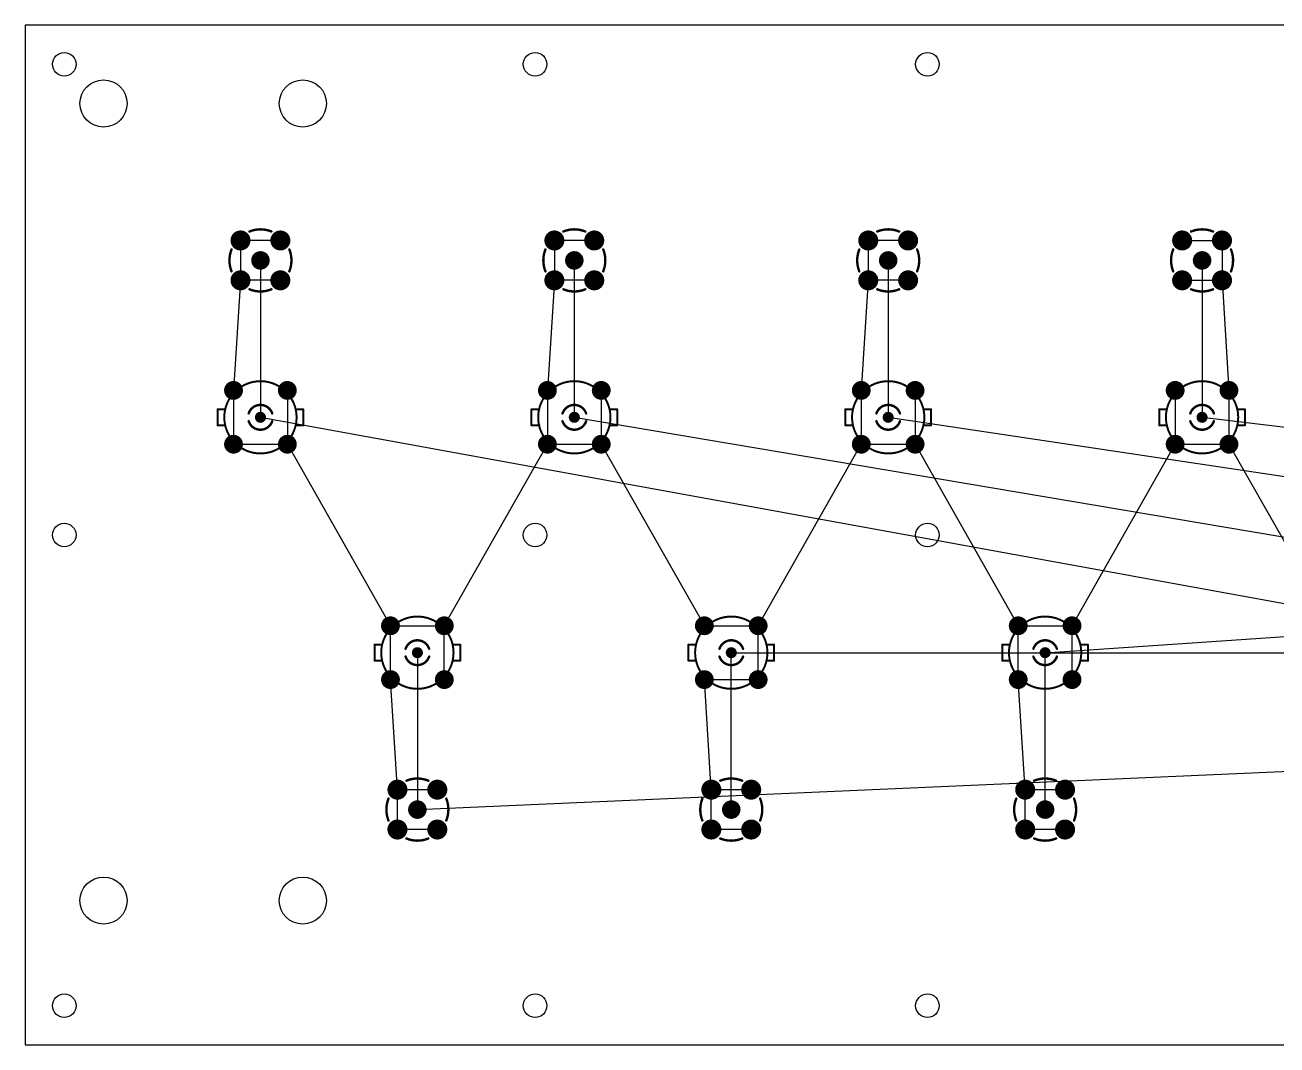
# Model space of a CAD drawing. Extents: x -180 to 275, y -75 to 92.
# Drawn here: x -180 to -20.5, y -60 to 70 of the extents above; entities that cross this region are included whole.
import ezdxf

# ---------------------------------------------------------------- set-up
doc = ezdxf.new("R2010")
doc.units = 0
for name, color, linetype in [('17', 110, 'CONTINUOUS'), ('19', 53, 'CONTINUOUS'), ('20', 31, 'CONTINUOUS'), ('21', 253, 'CONTINUOUS'), ('23', 53, 'CONTINUOUS'), ('51', 253, 'CONTINUOUS')]:
    doc.layers.add(name, color=color, linetype=linetype)

# ---------------------------------------------------------------- blocks, each defined once
blk = doc.blocks.new('ROUNDP')
at = {"const_width": 0.5}
blk.add_lwpolyline([(0, -0.25, 1), (0, 0.25, 1), (0, -0.25)], format="xyb", dxfattribs=at)

msp = doc.modelspace()

# ---------------------------------------------------------------- linework, layer by layer
at = {"layer": '19'}
for p, q in [((-152.54, 42.54), (-152.54, 37.46)), ((-147.46, 42.54), (-152.54, 42.54)), ((-112.54, 42.54), (-112.54, 37.46)), ((-107.46, 42.54), (-112.54, 42.54)), ((-72.54, 42.54), (-72.54, 37.46)), ((-67.46, 42.54), (-72.54, 42.54)), ((-32.54, 42.54), (-27.46, 42.54)), ((-27.46, 42.54), (-27.46, 37.46)), ((-150, 40), (-150, 20)), ((-110, 40), (-110, 20)), ((-70, 40), (-70, 20)), ((-30, 40), (-30, 20)), ((-152.54, 37.46), (-153.43, 23.43)), ((-147.46, 37.46), (-152.54, 37.46)), ((-112.54, 37.46), (-113.43, 23.43)), ((-107.46, 37.46), (-112.54, 37.46)), ((-72.54, 37.46), (-73.43, 23.43)), ((-67.46, 37.46), (-72.54, 37.46)), ((-32.54, 37.46), (-27.46, 37.46)), ((-27.46, 37.46), (-26.57, 23.43)), ((-153.43, 23.43), (-153.43, 16.57)), ((-146.57, 23.43), (-146.57, 16.57)), ((-113.43, 23.43), (-113.43, 16.57)), ((-106.57, 23.43), (-106.57, 16.57)), ((-73.43, 23.43), (-73.43, 16.57)), ((-66.57, 23.43), (-66.57, 16.57)), ((-33.43, 23.43), (-33.43, 16.57)), ((-26.57, 23.43), (-26.57, 16.57)), ((-150, 20), (97.5701, -25)), ((-110, 20), (97.5701, -15)), ((-70, 20), (97.5701, -5)), ((-30, 20), (97.5701, 5)), ((-153.43, 16.57), (-146.57, 16.57)), ((-146.57, 16.57), (-133.43, -6.57)), ((-126.57, -6.57), (-113.43, 16.57)), ((-113.43, 16.57), (-106.57, 16.57)), ((-106.57, 16.57), (-93.43, -6.57)), ((-86.57, -6.57), (-73.43, 16.57)), ((-73.43, 16.57), (-66.57, 16.57)), ((-66.57, 16.57), (-53.43, -6.57)), ((-46.57, -6.57), (-33.43, 16.57)), ((-33.43, 16.57), (-26.57, 16.57)), ((-26.57, 16.57), (-13.43, -6.57)), ((-50, -10), (97.5701, 0)), ((-133.43, -6.57), (-126.57, -6.57)), ((-133.43, -13.43), (-133.43, -6.57)), ((-126.57, -13.43), (-126.57, -6.57)), ((-93.43, -6.57), (-86.57, -6.57)), ((-86.57, -13.43), (-86.57, -6.57)), ((-53.43, -6.57), (-46.57, -6.57)), ((-53.43, -13.43), (-53.43, -6.57)), ((-46.57, -13.43), (-46.57, -6.57)), ((-130, -10), (-130, -30)), ((-90, -10), (97.5701, -10)), ((-90, -30), (-90, -10)), ((-50, -30), (-50, -10)), ((-132.54, -27.46), (-133.43, -13.43)), ((-93.43, -13.43), (-86.57, -13.43)), ((-92.54, -27.46), (-93.43, -13.43)), ((-52.54, -27.46), (-53.43, -13.43)), ((-130, -30), (97.5701, -20)), ((-132.54, -32.54), (-132.54, -27.46)), ((-127.46, -27.46), (-132.54, -27.46)), ((-92.54, -32.54), (-92.54, -27.46)), ((-87.46, -27.46), (-92.54, -27.46)), ((-52.54, -32.54), (-52.54, -27.46)), ((-47.46, -27.46), (-52.54, -27.46)), ((-127.46, -32.54), (-132.54, -32.54)), ((-87.46, -32.54), (-92.54, -32.54)), ((-47.46, -32.54), (-52.54, -32.54))]:
    msp.add_line(p, q, dxfattribs=at)
at = {"layer": '20'}
for p, q in [((275, 70), (-180, 70)), ((-180, 70), (-180, -60)), ((-180, -60), (275, -60))]:
    msp.add_line(p, q, dxfattribs=at)
for centre, radius in [((-175, 65), 1.5), ((-115, 65), 1.5), ((-65, 65), 1.5), ((-170, 60), 3), ((-144.6, 60), 3), ((-175, 5), 1.5), ((-115, 5), 1.5), ((-65, 5), 1.5), ((-170, -41.6), 3), ((-144.6, -41.6), 3), ((-175, -55), 1.5), ((-115, -55), 1.5), ((-65, -55), 1.5)]:
    msp.add_circle(centre, radius, dxfattribs=at)
at = {"layer": '21'}
for points, const_width in [([(-148.603, 43.683, 0.1987), (-151.397, 43.683)], 0.3048), ([(-151.4261, 43.7534, 1), (-151.3679, 43.6126)], 0.1524), ([(-148.6321, 43.6126, 1), (-148.5739, 43.7534)], 0.1524), ([(-108.603, 43.683, 0.1987), (-111.397, 43.683)], 0.3048), ([(-111.4261, 43.7534, 1), (-111.3679, 43.6126)], 0.1524), ([(-108.6321, 43.6126, 1), (-108.5739, 43.7534)], 0.1524), ([(-68.603, 43.683, 0.1987), (-71.397, 43.683)], 0.3048), ([(-71.4261, 43.7534, 1), (-71.3679, 43.6126)], 0.1524), ([(-68.6321, 43.6126, 1), (-68.5739, 43.7534)], 0.1524), ([(-28.603, 43.683, 0.1987), (-31.397, 43.683)], 0.3048), ([(-31.4261, 43.7534, 1), (-31.3679, 43.6126)], 0.1524), ([(-28.6321, 43.6126, 1), (-28.5739, 43.7534)], 0.1524), ([(-153.683, 41.397, 0.191), (-153.683, 38.603)], 0.3048), ([(-153.6122, 41.3689, 1), (-153.7538, 41.4251)], 0.1524), ([(-146.317, 38.603, 0.191), (-146.317, 41.397)], 0.3048), ([(-146.2462, 41.4251, 1), (-146.3878, 41.3689)], 0.1524), ([(-113.683, 41.397, 0.191), (-113.683, 38.603)], 0.3048), ([(-113.6122, 41.3689, 1), (-113.7538, 41.4251)], 0.1524), ([(-106.317, 38.603, 0.191), (-106.317, 41.397)], 0.3048), ([(-106.2462, 41.4251, 1), (-106.3878, 41.3689)], 0.1524), ([(-73.683, 41.397, 0.191), (-73.683, 38.603)], 0.3048), ([(-73.6122, 41.3689, 1), (-73.7538, 41.4251)], 0.1524), ([(-66.317, 38.603, 0.191), (-66.317, 41.397)], 0.3048), ([(-66.2462, 41.4251, 1), (-66.3878, 41.3689)], 0.1524), ([(-33.683, 41.397, 0.191), (-33.683, 38.603)], 0.3048), ([(-33.6122, 41.3689, 1), (-33.7538, 41.4251)], 0.1524), ([(-26.317, 38.603, 0.191), (-26.317, 41.397)], 0.3048), ([(-26.2462, 41.4251, 1), (-26.3878, 41.3689)], 0.1524), ([(-153.7538, 38.5749, 1), (-153.6122, 38.6311)], 0.1524), ([(-146.3878, 38.6311, 1), (-146.2462, 38.5749)], 0.1524), ([(-113.7538, 38.5749, 1), (-113.6122, 38.6311)], 0.1524), ([(-106.3878, 38.6311, 1), (-106.2462, 38.5749)], 0.1524), ([(-73.7538, 38.5749, 1), (-73.6122, 38.6311)], 0.1524), ([(-66.3878, 38.6311, 1), (-66.2462, 38.5749)], 0.1524), ([(-33.7538, 38.5749, 1), (-33.6122, 38.6311)], 0.1524), ([(-26.3878, 38.6311, 1), (-26.2462, 38.5749)], 0.1524), ([(-151.397, 36.317, 0.1987), (-148.603, 36.317)], 0.3048), ([(-151.3679, 36.3874, 1), (-151.4261, 36.2466)], 0.1524), ([(-148.5739, 36.2466, 1), (-148.6321, 36.3874)], 0.1524), ([(-111.397, 36.317, 0.1987), (-108.603, 36.317)], 0.3048), ([(-111.3679, 36.3874, 1), (-111.4261, 36.2466)], 0.1524), ([(-108.5739, 36.2466, 1), (-108.6321, 36.3874)], 0.1524), ([(-71.397, 36.317, 0.1987), (-68.603, 36.317)], 0.3048), ([(-71.3679, 36.3874, 1), (-71.4261, 36.2466)], 0.1524), ([(-68.5739, 36.2466, 1), (-68.6321, 36.3874)], 0.1524), ([(-31.397, 36.317, 0.1987), (-28.603, 36.317)], 0.3048), ([(-31.3679, 36.3874, 1), (-31.4261, 36.2466)], 0.1524), ([(-28.5739, 36.2466, 1), (-28.6321, 36.3874)], 0.1524), ([(-147.9, 24.1, 0.2412), (-152.1, 24.1)], 0.254), ([(-152.1289, 24.1565, 1), (-152.0711, 24.0435)], 0.127), ([(-147.9289, 24.0435, 1), (-147.8711, 24.1565)], 0.127), ([(-107.9, 24.1, 0.2412), (-112.1, 24.1)], 0.254), ([(-112.1289, 24.1565, 1), (-112.0711, 24.0435)], 0.127), ([(-107.9289, 24.0435, 1), (-107.8711, 24.1565)], 0.127), ([(-67.9, 24.1, 0.2412), (-72.1, 24.1)], 0.254), ([(-72.1289, 24.1565, 1), (-72.0711, 24.0435)], 0.127), ([(-67.9289, 24.0435, 1), (-67.8711, 24.1565)], 0.127), ([(-27.9, 24.1, 0.2412), (-32.1, 24.1)], 0.254), ([(-32.1289, 24.1565, 1), (-32.0711, 24.0435)], 0.127), ([(-27.9289, 24.0435, 1), (-27.8711, 24.1565)], 0.127), ([(-155.461, 21.0795, 1), (-155.461, 20.9525)], 0.127), ([(-155.3975, 21.016, 1), (-155.5245, 21.016)], 0.127), ([(-154.1, 22.1, 0.2412), (-154.1, 17.9)], 0.254), ([(-154.572, 20.9525, 1), (-154.572, 21.0795)], 0.127), ([(-154.0435, 22.0711, 1), (-154.1565, 22.1289)], 0.127), ([(-148.5, 20.5, 0.7208), (-151.5, 20.5)], 0.3048), ([(-145.9, 17.9, 0.2412), (-145.9, 22.1)], 0.254), ([(-145.8435, 22.1289, 1), (-145.9565, 22.0711)], 0.127), ([(-145.428, 21.0795, 1), (-145.428, 20.9525)], 0.127), ([(-144.4755, 21.016, 1), (-144.6025, 21.016)], 0.127), ([(-144.539, 20.9525, 1), (-144.539, 21.0795)], 0.127), ([(-115.461, 21.0795, 1), (-115.461, 20.9525)], 0.127), ([(-115.3975, 21.016, 1), (-115.5245, 21.016)], 0.127), ([(-114.1, 22.1, 0.2412), (-114.1, 17.9)], 0.254), ([(-114.572, 20.9525, 1), (-114.572, 21.0795)], 0.127), ([(-114.0435, 22.0711, 1), (-114.1565, 22.1289)], 0.127), ([(-108.5, 20.5, 0.7208), (-111.5, 20.5)], 0.3048), ([(-105.9, 17.9, 0.2412), (-105.9, 22.1)], 0.254), ([(-105.8435, 22.1289, 1), (-105.9565, 22.0711)], 0.127), ([(-105.428, 21.0795, 1), (-105.428, 20.9525)], 0.127), ([(-104.4755, 21.016, 1), (-104.6025, 21.016)], 0.127), ([(-104.539, 20.9525, 1), (-104.539, 21.0795)], 0.127), ([(-75.461, 21.0795, 1), (-75.461, 20.9525)], 0.127), ([(-75.3975, 21.016, 1), (-75.5245, 21.016)], 0.127), ([(-74.1, 22.1, 0.2412), (-74.1, 17.9)], 0.254), ([(-74.572, 20.9525, 1), (-74.572, 21.0795)], 0.127), ([(-74.0435, 22.0711, 1), (-74.1565, 22.1289)], 0.127), ([(-68.5, 20.5, 0.7208), (-71.5, 20.5)], 0.3048), ([(-65.9, 17.9, 0.2412), (-65.9, 22.1)], 0.254), ([(-65.8435, 22.1289, 1), (-65.9565, 22.0711)], 0.127), ([(-65.428, 21.0795, 1), (-65.428, 20.9525)], 0.127), ([(-64.4755, 21.016, 1), (-64.6025, 21.016)], 0.127), ([(-64.539, 20.9525, 1), (-64.539, 21.0795)], 0.127), ([(-35.461, 21.0795, 1), (-35.461, 20.9525)], 0.127), ([(-35.3975, 21.016, 1), (-35.5245, 21.016)], 0.127), ([(-34.1, 22.1, 0.2412), (-34.1, 17.9)], 0.254), ([(-34.572, 20.9525, 1), (-34.572, 21.0795)], 0.127), ([(-34.0435, 22.0711, 1), (-34.1565, 22.1289)], 0.127), ([(-28.5, 20.5, 0.7208), (-31.5, 20.5)], 0.3048), ([(-25.9, 17.9, 0.2412), (-25.9, 22.1)], 0.254), ([(-25.8435, 22.1289, 1), (-25.9565, 22.0711)], 0.127), ([(-25.428, 21.0795, 1), (-25.428, 20.9525)], 0.127), ([(-24.4755, 21.016, 1), (-24.6025, 21.016)], 0.127), ([(-24.539, 20.9525, 1), (-24.539, 21.0795)], 0.127), ([(-151.5723, 20.5241, 1), (-151.4277, 20.4759)], 0.1524), ([(-151.5, 19.5, 0.7208), (-148.5, 19.5)], 0.3048), ([(-151.4277, 19.5241, 1), (-151.5723, 19.4759)], 0.1524), ([(-148.5723, 20.4759, 1), (-148.4277, 20.5241)], 0.1524), ([(-148.4277, 19.4759, 1), (-148.5723, 19.5241)], 0.1524), ([(-111.5723, 20.5241, 1), (-111.4277, 20.4759)], 0.1524), ([(-111.5, 19.5, 0.7208), (-108.5, 19.5)], 0.3048), ([(-111.4277, 19.5241, 1), (-111.5723, 19.4759)], 0.1524), ([(-108.5723, 20.4759, 1), (-108.4277, 20.5241)], 0.1524), ([(-108.4277, 19.4759, 1), (-108.5723, 19.5241)], 0.1524), ([(-71.5723, 20.5241, 1), (-71.4277, 20.4759)], 0.1524), ([(-71.5, 19.5, 0.7208), (-68.5, 19.5)], 0.3048), ([(-71.4277, 19.5241, 1), (-71.5723, 19.4759)], 0.1524), ([(-68.5723, 20.4759, 1), (-68.4277, 20.5241)], 0.1524), ([(-68.4277, 19.4759, 1), (-68.5723, 19.5241)], 0.1524), ([(-31.5723, 20.5241, 1), (-31.4277, 20.4759)], 0.1524), ([(-31.5, 19.5, 0.7208), (-28.5, 19.5)], 0.3048), ([(-31.4277, 19.5241, 1), (-31.5723, 19.4759)], 0.1524), ([(-28.5723, 20.4759, 1), (-28.4277, 20.5241)], 0.1524), ([(-28.4277, 19.4759, 1), (-28.5723, 19.5241)], 0.1524), ([(-155.461, 19.0475, 1), (-155.461, 18.9205)], 0.127), ([(-155.5245, 18.984, 1), (-155.3975, 18.984)], 0.127), ([(-154.572, 18.9205, 1), (-154.572, 19.0475)], 0.127), ([(-154.1565, 17.8711, 1), (-154.0435, 17.9289)], 0.127), ([(-145.9565, 17.9289, 1), (-145.8435, 17.8711)], 0.127), ([(-145.428, 19.0475, 1), (-145.428, 18.9205)], 0.127), ([(-144.6025, 18.984, 1), (-144.4755, 18.984)], 0.127), ([(-144.539, 18.9205, 1), (-144.539, 19.0475)], 0.127), ([(-115.461, 19.0475, 1), (-115.461, 18.9205)], 0.127), ([(-115.5245, 18.984, 1), (-115.3975, 18.984)], 0.127), ([(-114.572, 18.9205, 1), (-114.572, 19.0475)], 0.127), ([(-114.1565, 17.8711, 1), (-114.0435, 17.9289)], 0.127), ([(-105.9565, 17.9289, 1), (-105.8435, 17.8711)], 0.127), ([(-105.428, 19.0475, 1), (-105.428, 18.9205)], 0.127), ([(-104.6025, 18.984, 1), (-104.4755, 18.984)], 0.127), ([(-104.539, 18.9205, 1), (-104.539, 19.0475)], 0.127), ([(-75.461, 19.0475, 1), (-75.461, 18.9205)], 0.127), ([(-75.5245, 18.984, 1), (-75.3975, 18.984)], 0.127), ([(-74.572, 18.9205, 1), (-74.572, 19.0475)], 0.127), ([(-74.1565, 17.8711, 1), (-74.0435, 17.9289)], 0.127), ([(-65.9565, 17.9289, 1), (-65.8435, 17.8711)], 0.127), ([(-65.428, 19.0475, 1), (-65.428, 18.9205)], 0.127), ([(-64.6025, 18.984, 1), (-64.4755, 18.984)], 0.127), ([(-64.539, 18.9205, 1), (-64.539, 19.0475)], 0.127), ([(-35.461, 19.0475, 1), (-35.461, 18.9205)], 0.127), ([(-35.5245, 18.984, 1), (-35.3975, 18.984)], 0.127), ([(-34.572, 18.9205, 1), (-34.572, 19.0475)], 0.127), ([(-34.1565, 17.8711, 1), (-34.0435, 17.9289)], 0.127), ([(-25.9565, 17.9289, 1), (-25.8435, 17.8711)], 0.127), ([(-25.428, 19.0475, 1), (-25.428, 18.9205)], 0.127), ([(-24.6025, 18.984, 1), (-24.4755, 18.984)], 0.127), ([(-24.539, 18.9205, 1), (-24.539, 19.0475)], 0.127), ([(-152.1, 15.9, 0.2412), (-147.9, 15.9)], 0.254), ([(-152.0711, 15.9565, 1), (-152.1289, 15.8435)], 0.127), ([(-147.8711, 15.8435, 1), (-147.9289, 15.9565)], 0.127), ([(-112.1, 15.9, 0.2412), (-107.9, 15.9)], 0.254), ([(-112.0711, 15.9565, 1), (-112.1289, 15.8435)], 0.127), ([(-107.8711, 15.8435, 1), (-107.9289, 15.9565)], 0.127), ([(-72.1, 15.9, 0.2412), (-67.9, 15.9)], 0.254), ([(-72.0711, 15.9565, 1), (-72.1289, 15.8435)], 0.127), ([(-67.8711, 15.8435, 1), (-67.9289, 15.9565)], 0.127), ([(-32.1, 15.9, 0.2412), (-27.9, 15.9)], 0.254), ([(-32.0711, 15.9565, 1), (-32.1289, 15.8435)], 0.127), ([(-27.8711, 15.8435, 1), (-27.9289, 15.9565)], 0.127), ([(-127.9, -5.9, 0.2412), (-132.1, -5.9)], 0.254), ([(-132.1289, -5.8435, 1), (-132.0711, -5.9565)], 0.127), ([(-127.9289, -5.9565, 1), (-127.8711, -5.8435)], 0.127), ([(-87.9, -5.9, 0.2412), (-92.1, -5.9)], 0.254), ([(-92.1289, -5.8435, 1), (-92.0711, -5.9565)], 0.127), ([(-87.9289, -5.9565, 1), (-87.8711, -5.8435)], 0.127), ([(-47.9, -5.9, 0.2412), (-52.1, -5.9)], 0.254), ([(-52.1289, -5.8435, 1), (-52.0711, -5.9565)], 0.127), ([(-47.9289, -5.9565, 1), (-47.8711, -5.8435)], 0.127), ([(-134.1, -7.9, 0.2412), (-134.1, -12.1)], 0.254), ([(-134.0435, -7.9289, 1), (-134.1565, -7.8711)], 0.127), ([(-125.9, -12.1, 0.2412), (-125.9, -7.9)], 0.254), ([(-125.8435, -7.8711, 1), (-125.9565, -7.9289)], 0.127), ([(-94.1, -7.9, 0.2412), (-94.1, -12.1)], 0.254), ([(-94.0435, -7.9289, 1), (-94.1565, -7.8711)], 0.127), ([(-85.9, -12.1, 0.2412), (-85.9, -7.9)], 0.254), ([(-85.8435, -7.8711, 1), (-85.9565, -7.9289)], 0.127), ([(-54.1, -7.9, 0.2412), (-54.1, -12.1)], 0.254), ([(-54.0435, -7.9289, 1), (-54.1565, -7.8711)], 0.127), ([(-45.9, -12.1, 0.2412), (-45.9, -7.9)], 0.254), ([(-45.8435, -7.8711, 1), (-45.9565, -7.9289)], 0.127), ([(-135.461, -8.9205, 1), (-135.461, -9.0475)], 0.127), ([(-135.3975, -8.984, 1), (-135.5245, -8.984)], 0.127), ([(-134.572, -9.0475, 1), (-134.572, -8.9205)], 0.127), ([(-128.5, -9.5, 0.7208), (-131.5, -9.5)], 0.3048), ([(-131.5723, -9.4759, 1), (-131.4277, -9.5241)], 0.1524), ([(-128.5723, -9.5241, 1), (-128.4277, -9.4759)], 0.1524), ([(-125.428, -8.9205, 1), (-125.428, -9.0475)], 0.127), ([(-124.4755, -8.984, 1), (-124.6025, -8.984)], 0.127), ([(-124.539, -9.0475, 1), (-124.539, -8.9205)], 0.127), ([(-95.461, -8.9205, 1), (-95.461, -9.0475)], 0.127), ([(-95.3975, -8.984, 1), (-95.5245, -8.984)], 0.127), ([(-94.572, -9.0475, 1), (-94.572, -8.9205)], 0.127), ([(-88.5, -9.5, 0.7208), (-91.5, -9.5)], 0.3048), ([(-91.5723, -9.4759, 1), (-91.4277, -9.5241)], 0.1524), ([(-88.5723, -9.5241, 1), (-88.4277, -9.4759)], 0.1524), ([(-85.428, -8.9205, 1), (-85.428, -9.0475)], 0.127), ([(-84.4755, -8.984, 1), (-84.6025, -8.984)], 0.127), ([(-84.539, -9.0475, 1), (-84.539, -8.9205)], 0.127), ([(-55.461, -8.9205, 1), (-55.461, -9.0475)], 0.127), ([(-55.3975, -8.984, 1), (-55.5245, -8.984)], 0.127), ([(-54.572, -9.0475, 1), (-54.572, -8.9205)], 0.127), ([(-48.5, -9.5, 0.7208), (-51.5, -9.5)], 0.3048), ([(-51.5723, -9.4759, 1), (-51.4277, -9.5241)], 0.1524), ([(-48.5723, -9.5241, 1), (-48.4277, -9.4759)], 0.1524), ([(-45.428, -8.9205, 1), (-45.428, -9.0475)], 0.127), ([(-44.4755, -8.984, 1), (-44.6025, -8.984)], 0.127), ([(-44.539, -9.0475, 1), (-44.539, -8.9205)], 0.127), ([(-135.461, -10.9525, 1), (-135.461, -11.0795)], 0.127), ([(-135.5245, -11.016, 1), (-135.3975, -11.016)], 0.127), ([(-134.572, -11.0795, 1), (-134.572, -10.9525)], 0.127), ([(-131.5, -10.5, 0.7208), (-128.5, -10.5)], 0.3048), ([(-131.4277, -10.4759, 1), (-131.5723, -10.5241)], 0.1524), ([(-128.4277, -10.5241, 1), (-128.5723, -10.4759)], 0.1524), ([(-125.428, -10.9525, 1), (-125.428, -11.0795)], 0.127), ([(-124.6025, -11.016, 1), (-124.4755, -11.016)], 0.127), ([(-124.539, -11.0795, 1), (-124.539, -10.9525)], 0.127), ([(-95.461, -10.9525, 1), (-95.461, -11.0795)], 0.127), ([(-95.5245, -11.016, 1), (-95.3975, -11.016)], 0.127), ([(-94.572, -11.0795, 1), (-94.572, -10.9525)], 0.127), ([(-91.5, -10.5, 0.7208), (-88.5, -10.5)], 0.3048), ([(-91.4277, -10.4759, 1), (-91.5723, -10.5241)], 0.1524), ([(-88.4277, -10.5241, 1), (-88.5723, -10.4759)], 0.1524), ([(-85.428, -10.9525, 1), (-85.428, -11.0795)], 0.127), ([(-84.6025, -11.016, 1), (-84.4755, -11.016)], 0.127), ([(-84.539, -11.0795, 1), (-84.539, -10.9525)], 0.127), ([(-55.461, -10.9525, 1), (-55.461, -11.0795)], 0.127), ([(-55.5245, -11.016, 1), (-55.3975, -11.016)], 0.127), ([(-54.572, -11.0795, 1), (-54.572, -10.9525)], 0.127), ([(-51.5, -10.5, 0.7208), (-48.5, -10.5)], 0.3048), ([(-51.4277, -10.4759, 1), (-51.5723, -10.5241)], 0.1524), ([(-48.4277, -10.5241, 1), (-48.5723, -10.4759)], 0.1524), ([(-45.428, -10.9525, 1), (-45.428, -11.0795)], 0.127), ([(-44.6025, -11.016, 1), (-44.4755, -11.016)], 0.127), ([(-44.539, -11.0795, 1), (-44.539, -10.9525)], 0.127), ([(-134.1565, -12.1289, 1), (-134.0435, -12.0711)], 0.127), ([(-125.9565, -12.0711, 1), (-125.8435, -12.1289)], 0.127), ([(-94.1565, -12.1289, 1), (-94.0435, -12.0711)], 0.127), ([(-85.9565, -12.0711, 1), (-85.8435, -12.1289)], 0.127), ([(-54.1565, -12.1289, 1), (-54.0435, -12.0711)], 0.127), ([(-45.9565, -12.0711, 1), (-45.8435, -12.1289)], 0.127), ([(-132.1, -14.1, 0.2412), (-127.9, -14.1)], 0.254), ([(-132.0711, -14.0435, 1), (-132.1289, -14.1565)], 0.127), ([(-127.8711, -14.1565, 1), (-127.9289, -14.0435)], 0.127), ([(-92.1, -14.1, 0.2412), (-87.9, -14.1)], 0.254), ([(-92.0711, -14.0435, 1), (-92.1289, -14.1565)], 0.127), ([(-87.8711, -14.1565, 1), (-87.9289, -14.0435)], 0.127), ([(-52.1, -14.1, 0.2412), (-47.9, -14.1)], 0.254), ([(-52.0711, -14.0435, 1), (-52.1289, -14.1565)], 0.127), ([(-47.8711, -14.1565, 1), (-47.9289, -14.0435)], 0.127), ([(-128.603, -26.317, 0.1987), (-131.397, -26.317)], 0.3048), ([(-131.4261, -26.2466, 1), (-131.3679, -26.3874)], 0.1524), ([(-128.6321, -26.3874, 1), (-128.5739, -26.2466)], 0.1524), ([(-88.603, -26.317, 0.1987), (-91.397, -26.317)], 0.3048), ([(-91.4261, -26.2466, 1), (-91.3679, -26.3874)], 0.1524), ([(-88.6321, -26.3874, 1), (-88.5739, -26.2466)], 0.1524), ([(-48.603, -26.317, 0.1987), (-51.397, -26.317)], 0.3048), ([(-51.4261, -26.2466, 1), (-51.3679, -26.3874)], 0.1524), ([(-48.6321, -26.3874, 1), (-48.5739, -26.2466)], 0.1524), ([(-133.683, -28.603, 0.191), (-133.683, -31.397)], 0.3048), ([(-133.6122, -28.6311, 1), (-133.7538, -28.5749)], 0.1524), ([(-126.317, -31.397, 0.191), (-126.317, -28.603)], 0.3048), ([(-126.2462, -28.5749, 1), (-126.3878, -28.6311)], 0.1524), ([(-93.683, -28.603, 0.191), (-93.683, -31.397)], 0.3048), ([(-93.6122, -28.6311, 1), (-93.7538, -28.5749)], 0.1524), ([(-86.317, -31.397, 0.191), (-86.317, -28.603)], 0.3048), ([(-86.2462, -28.5749, 1), (-86.3878, -28.6311)], 0.1524), ([(-53.683, -28.603, 0.191), (-53.683, -31.397)], 0.3048), ([(-53.6122, -28.6311, 1), (-53.7538, -28.5749)], 0.1524), ([(-46.317, -31.397, 0.191), (-46.317, -28.603)], 0.3048), ([(-46.2462, -28.5749, 1), (-46.3878, -28.6311)], 0.1524), ([(-133.7538, -31.4251, 1), (-133.6122, -31.3689)], 0.1524), ([(-126.3878, -31.3689, 1), (-126.2462, -31.4251)], 0.1524), ([(-93.7538, -31.4251, 1), (-93.6122, -31.3689)], 0.1524), ([(-86.3878, -31.3689, 1), (-86.2462, -31.4251)], 0.1524), ([(-53.7538, -31.4251, 1), (-53.6122, -31.3689)], 0.1524), ([(-46.3878, -31.3689, 1), (-46.2462, -31.4251)], 0.1524), ([(-131.397, -33.683, 0.1987), (-128.603, -33.683)], 0.3048), ([(-131.3679, -33.6126, 1), (-131.4261, -33.7534)], 0.1524), ([(-128.5739, -33.7534, 1), (-128.6321, -33.6126)], 0.1524), ([(-91.397, -33.683, 0.1987), (-88.603, -33.683)], 0.3048), ([(-91.3679, -33.6126, 1), (-91.4261, -33.7534)], 0.1524), ([(-88.5739, -33.7534, 1), (-88.6321, -33.6126)], 0.1524), ([(-51.397, -33.683, 0.1987), (-48.603, -33.683)], 0.3048), ([(-51.3679, -33.6126, 1), (-51.4261, -33.7534)], 0.1524), ([(-48.5739, -33.7534, 1), (-48.6321, -33.6126)], 0.1524)]:
    msp.add_lwpolyline(points, format="xyb", dxfattribs=dict(at, const_width=const_width))
at = {"layer": '21', "const_width": 0.254}
for points in [[(-154.572, 21.016), (-155.461, 21.016)], [(-155.461, 21.016), (-155.461, 18.984)], [(-144.539, 21.016), (-145.428, 21.016)], [(-144.539, 18.984), (-144.539, 21.016)], [(-114.572, 21.016), (-115.461, 21.016)], [(-115.461, 21.016), (-115.461, 18.984)], [(-104.539, 21.016), (-105.428, 21.016)], [(-104.539, 18.984), (-104.539, 21.016)], [(-74.572, 21.016), (-75.461, 21.016)], [(-75.461, 21.016), (-75.461, 18.984)], [(-64.539, 21.016), (-65.428, 21.016)], [(-64.539, 18.984), (-64.539, 21.016)], [(-34.572, 21.016), (-35.461, 21.016)], [(-35.461, 21.016), (-35.461, 18.984)], [(-24.539, 21.016), (-25.428, 21.016)], [(-24.539, 18.984), (-24.539, 21.016)], [(-155.461, 18.984), (-154.572, 18.984)], [(-145.428, 18.984), (-144.539, 18.984)], [(-115.461, 18.984), (-114.572, 18.984)], [(-105.428, 18.984), (-104.539, 18.984)], [(-75.461, 18.984), (-74.572, 18.984)], [(-65.428, 18.984), (-64.539, 18.984)], [(-35.461, 18.984), (-34.572, 18.984)], [(-25.428, 18.984), (-24.539, 18.984)], [(-134.572, -8.984), (-135.461, -8.984)], [(-135.461, -8.984), (-135.461, -11.016)], [(-124.539, -8.984), (-125.428, -8.984)], [(-124.539, -11.016), (-124.539, -8.984)], [(-94.572, -8.984), (-95.461, -8.984)], [(-95.461, -8.984), (-95.461, -11.016)], [(-84.539, -8.984), (-85.428, -8.984)], [(-84.539, -11.016), (-84.539, -8.984)], [(-54.572, -8.984), (-55.461, -8.984)], [(-55.461, -8.984), (-55.461, -11.016)], [(-44.539, -8.984), (-45.428, -8.984)], [(-44.539, -11.016), (-44.539, -8.984)], [(-135.461, -11.016), (-134.572, -11.016)], [(-125.428, -11.016), (-124.539, -11.016)], [(-95.461, -11.016), (-94.572, -11.016)], [(-85.428, -11.016), (-84.539, -11.016)], [(-55.461, -11.016), (-54.572, -11.016)], [(-45.428, -11.016), (-44.539, -11.016)]]:
    msp.add_lwpolyline(points, dxfattribs=at)
at = {"layer": '23'}
for p in [(-150, 40), (-110, 40), (-70, 40), (-30, 40), (-150, 20), (-110, 20), (-70, 20), (-30, 20), (-130, -10), (-90, -10), (-50, -10), (-130, -30), (-90, -30), (-50, -30)]:
    msp.add_point(p, dxfattribs=at)
at = {"layer": '51'}
for points, const_width in [([(-152.1, 24.1, 0.1573), (-154.1, 22.1)], 0.254), ([(-152.0711, 24.0435, 1), (-152.1289, 24.1565)], 0.127), ([(-145.9, 22.1, 0.1573), (-147.9, 24.1)], 0.254), ([(-147.8711, 24.1565, 1), (-147.9289, 24.0435)], 0.127), ([(-112.1, 24.1, 0.1573), (-114.1, 22.1)], 0.254), ([(-112.0711, 24.0435, 1), (-112.1289, 24.1565)], 0.127), ([(-105.9, 22.1, 0.1573), (-107.9, 24.1)], 0.254), ([(-107.8711, 24.1565, 1), (-107.9289, 24.0435)], 0.127), ([(-72.1, 24.1, 0.1573), (-74.1, 22.1)], 0.254), ([(-72.0711, 24.0435, 1), (-72.1289, 24.1565)], 0.127), ([(-65.9, 22.1, 0.1573), (-67.9, 24.1)], 0.254), ([(-67.8711, 24.1565, 1), (-67.9289, 24.0435)], 0.127), ([(-32.1, 24.1, 0.1573), (-34.1, 22.1)], 0.254), ([(-32.0711, 24.0435, 1), (-32.1289, 24.1565)], 0.127), ([(-25.9, 22.1, 0.1573), (-27.9, 24.1)], 0.254), ([(-27.8711, 24.1565, 1), (-27.9289, 24.0435)], 0.127), ([(-154.1565, 22.1289, 1), (-154.0435, 22.0711)], 0.127), ([(-145.9565, 22.0711, 1), (-145.8435, 22.1289)], 0.127), ([(-114.1565, 22.1289, 1), (-114.0435, 22.0711)], 0.127), ([(-105.9565, 22.0711, 1), (-105.8435, 22.1289)], 0.127), ([(-74.1565, 22.1289, 1), (-74.0435, 22.0711)], 0.127), ([(-65.9565, 22.0711, 1), (-65.8435, 22.1289)], 0.127), ([(-34.1565, 22.1289, 1), (-34.0435, 22.0711)], 0.127), ([(-25.9565, 22.0711, 1), (-25.8435, 22.1289)], 0.127), ([(-154.1, 17.9, 0.1573), (-152.1, 15.9)], 0.254), ([(-154.0435, 17.9289, 1), (-154.1565, 17.8711)], 0.127), ([(-147.9, 15.9, 0.1573), (-145.9, 17.9)], 0.254), ([(-145.8435, 17.8711, 1), (-145.9565, 17.9289)], 0.127), ([(-114.1, 17.9, 0.1573), (-112.1, 15.9)], 0.254), ([(-114.0435, 17.9289, 1), (-114.1565, 17.8711)], 0.127), ([(-107.9, 15.9, 0.1573), (-105.9, 17.9)], 0.254), ([(-105.8435, 17.8711, 1), (-105.9565, 17.9289)], 0.127), ([(-74.1, 17.9, 0.1573), (-72.1, 15.9)], 0.254), ([(-74.0435, 17.9289, 1), (-74.1565, 17.8711)], 0.127), ([(-67.9, 15.9, 0.1573), (-65.9, 17.9)], 0.254), ([(-65.8435, 17.8711, 1), (-65.9565, 17.9289)], 0.127), ([(-34.1, 17.9, 0.1573), (-32.1, 15.9)], 0.254), ([(-34.0435, 17.9289, 1), (-34.1565, 17.8711)], 0.127), ([(-27.9, 15.9, 0.1573), (-25.9, 17.9)], 0.254), ([(-25.8435, 17.8711, 1), (-25.9565, 17.9289)], 0.127), ([(-152.1289, 15.8435, 1), (-152.0711, 15.9565)], 0.127), ([(-147.9289, 15.9565, 1), (-147.8711, 15.8435)], 0.127), ([(-112.1289, 15.8435, 1), (-112.0711, 15.9565)], 0.127), ([(-107.9289, 15.9565, 1), (-107.8711, 15.8435)], 0.127), ([(-72.1289, 15.8435, 1), (-72.0711, 15.9565)], 0.127), ([(-67.9289, 15.9565, 1), (-67.8711, 15.8435)], 0.127), ([(-32.1289, 15.8435, 1), (-32.0711, 15.9565)], 0.127), ([(-27.9289, 15.9565, 1), (-27.8711, 15.8435)], 0.127), ([(-132.1, -5.9, 0.1573), (-134.1, -7.9)], 0.254), ([(-132.0711, -5.9565, 1), (-132.1289, -5.8435)], 0.127), ([(-125.9, -7.9, 0.1573), (-127.9, -5.9)], 0.254), ([(-127.8711, -5.8435, 1), (-127.9289, -5.9565)], 0.127), ([(-92.1, -5.9, 0.1573), (-94.1, -7.9)], 0.254), ([(-92.0711, -5.9565, 1), (-92.1289, -5.8435)], 0.127), ([(-85.9, -7.9, 0.1573), (-87.9, -5.9)], 0.254), ([(-87.8711, -5.8435, 1), (-87.9289, -5.9565)], 0.127), ([(-52.1, -5.9, 0.1573), (-54.1, -7.9)], 0.254), ([(-52.0711, -5.9565, 1), (-52.1289, -5.8435)], 0.127), ([(-45.9, -7.9, 0.1573), (-47.9, -5.9)], 0.254), ([(-47.8711, -5.8435, 1), (-47.9289, -5.9565)], 0.127), ([(-134.1565, -7.8711, 1), (-134.0435, -7.9289)], 0.127), ([(-125.9565, -7.9289, 1), (-125.8435, -7.8711)], 0.127), ([(-94.1565, -7.8711, 1), (-94.0435, -7.9289)], 0.127), ([(-85.9565, -7.9289, 1), (-85.8435, -7.8711)], 0.127), ([(-54.1565, -7.8711, 1), (-54.0435, -7.9289)], 0.127), ([(-45.9565, -7.9289, 1), (-45.8435, -7.8711)], 0.127), ([(-134.1, -12.1, 0.1573), (-132.1, -14.1)], 0.254), ([(-134.0435, -12.0711, 1), (-134.1565, -12.1289)], 0.127), ([(-127.9, -14.1, 0.1573), (-125.9, -12.1)], 0.254), ([(-125.8435, -12.1289, 1), (-125.9565, -12.0711)], 0.127), ([(-94.1, -12.1, 0.1573), (-92.1, -14.1)], 0.254), ([(-94.0435, -12.0711, 1), (-94.1565, -12.1289)], 0.127), ([(-87.9, -14.1, 0.1573), (-85.9, -12.1)], 0.254), ([(-85.8435, -12.1289, 1), (-85.9565, -12.0711)], 0.127), ([(-54.1, -12.1, 0.1573), (-52.1, -14.1)], 0.254), ([(-54.0435, -12.0711, 1), (-54.1565, -12.1289)], 0.127), ([(-47.9, -14.1, 0.1573), (-45.9, -12.1)], 0.254), ([(-45.8435, -12.1289, 1), (-45.9565, -12.0711)], 0.127), ([(-132.1289, -14.1565, 1), (-132.0711, -14.0435)], 0.127), ([(-127.9289, -14.0435, 1), (-127.8711, -14.1565)], 0.127), ([(-92.1289, -14.1565, 1), (-92.0711, -14.0435)], 0.127), ([(-87.9289, -14.0435, 1), (-87.8711, -14.1565)], 0.127), ([(-52.1289, -14.1565, 1), (-52.0711, -14.0435)], 0.127), ([(-47.9289, -14.0435, 1), (-47.8711, -14.1565)], 0.127)]:
    msp.add_lwpolyline(points, format="xyb", dxfattribs=dict(at, const_width=const_width))

# ---------------------------------------------------------------- block references
at = {"layer": '17'}
for p, xscale, yscale in [((-152.54, 42.54), 2.5527, 2.5527), ((-152.54, 42.54), 2.5527, 2.5527), ((-147.46, 42.54), 2.5527, 2.5527), ((-147.46, 42.54), 2.5527, 2.5527), ((-112.54, 42.54), 2.5527, 2.5527), ((-112.54, 42.54), 2.5527, 2.5527), ((-107.46, 42.54), 2.5527, 2.5527), ((-107.46, 42.54), 2.5527, 2.5527), ((-72.54, 42.54), 2.5527, 2.5527), ((-72.54, 42.54), 2.5527, 2.5527), ((-67.46, 42.54), 2.5527, 2.5527), ((-67.46, 42.54), 2.5527, 2.5527), ((-32.54, 42.54), 2.5527, 2.5527), ((-32.54, 42.54), 2.5527, 2.5527), ((-27.46, 42.54), 2.5527, 2.5527), ((-27.46, 42.54), 2.5527, 2.5527), ((-150, 40), 2.3622, 2.3622), ((-150, 40), 2.3622, 2.3622), ((-110, 40), 2.3622, 2.3622), ((-110, 40), 2.3622, 2.3622), ((-70, 40), 2.3622, 2.3622), ((-70, 40), 2.3622, 2.3622), ((-30, 40), 2.3622, 2.3622), ((-30, 40), 2.3622, 2.3622), ((-152.54, 37.46), 2.5527, 2.5527), ((-152.54, 37.46), 2.5527, 2.5527), ((-147.46, 37.46), 2.5527, 2.5527), ((-147.46, 37.46), 2.5527, 2.5527), ((-112.54, 37.46), 2.5527, 2.5527), ((-112.54, 37.46), 2.5527, 2.5527), ((-107.46, 37.46), 2.5527, 2.5527), ((-107.46, 37.46), 2.5527, 2.5527), ((-72.54, 37.46), 2.5527, 2.5527), ((-72.54, 37.46), 2.5527, 2.5527), ((-67.46, 37.46), 2.5527, 2.5527), ((-67.46, 37.46), 2.5527, 2.5527), ((-32.54, 37.46), 2.5527, 2.5527), ((-32.54, 37.46), 2.5527, 2.5527), ((-27.46, 37.46), 2.5527, 2.5527), ((-27.46, 37.46), 2.5527, 2.5527), ((-153.43, 23.43), 2.4, 2.4), ((-153.43, 23.43), 2.4, 2.4), ((-146.57, 23.43), 2.4, 2.4), ((-146.57, 23.43), 2.4, 2.4), ((-113.43, 23.43), 2.4, 2.4), ((-113.43, 23.43), 2.4, 2.4), ((-106.57, 23.43), 2.4, 2.4), ((-106.57, 23.43), 2.4, 2.4), ((-73.43, 23.43), 2.4, 2.4), ((-73.43, 23.43), 2.4, 2.4), ((-66.57, 23.43), 2.4, 2.4), ((-66.57, 23.43), 2.4, 2.4), ((-33.43, 23.43), 2.4, 2.4), ((-33.43, 23.43), 2.4, 2.4), ((-26.57, 23.43), 2.4, 2.4), ((-26.57, 23.43), 2.4, 2.4), ((-150, 20), 1.408, 1.408), ((-150, 20), 1.408, 1.408), ((-110, 20), 1.408, 1.408), ((-110, 20), 1.408, 1.408), ((-70, 20), 1.408, 1.408), ((-70, 20), 1.408, 1.408), ((-30, 20), 1.408, 1.408), ((-30, 20), 1.408, 1.408), ((-153.43, 16.57), 2.4, 2.4), ((-153.43, 16.57), 2.4, 2.4), ((-146.57, 16.57), 2.4, 2.4), ((-146.57, 16.57), 2.4, 2.4), ((-113.43, 16.57), 2.4, 2.4), ((-113.43, 16.57), 2.4, 2.4), ((-106.57, 16.57), 2.4, 2.4), ((-106.57, 16.57), 2.4, 2.4), ((-73.43, 16.57), 2.4, 2.4), ((-73.43, 16.57), 2.4, 2.4), ((-66.57, 16.57), 2.4, 2.4), ((-66.57, 16.57), 2.4, 2.4), ((-33.43, 16.57), 2.4, 2.4), ((-33.43, 16.57), 2.4, 2.4), ((-26.57, 16.57), 2.4, 2.4), ((-26.57, 16.57), 2.4, 2.4), ((-133.43, -6.57), 2.4, 2.4), ((-133.43, -6.57), 2.4, 2.4), ((-126.57, -6.57), 2.4, 2.4), ((-126.57, -6.57), 2.4, 2.4), ((-93.43, -6.57), 2.4, 2.4), ((-93.43, -6.57), 2.4, 2.4), ((-86.57, -6.57), 2.4, 2.4), ((-86.57, -6.57), 2.4, 2.4), ((-53.43, -6.57), 2.4, 2.4), ((-53.43, -6.57), 2.4, 2.4), ((-46.57, -6.57), 2.4, 2.4), ((-46.57, -6.57), 2.4, 2.4), ((-130, -10), 1.408, 1.408), ((-130, -10), 1.408, 1.408), ((-90, -10), 1.408, 1.408), ((-90, -10), 1.408, 1.408), ((-50, -10), 1.408, 1.408), ((-50, -10), 1.408, 1.408), ((-133.43, -13.43), 2.4, 2.4), ((-133.43, -13.43), 2.4, 2.4), ((-126.57, -13.43), 2.4, 2.4), ((-126.57, -13.43), 2.4, 2.4), ((-93.43, -13.43), 2.4, 2.4), ((-93.43, -13.43), 2.4, 2.4), ((-86.57, -13.43), 2.4, 2.4), ((-86.57, -13.43), 2.4, 2.4), ((-53.43, -13.43), 2.4, 2.4), ((-53.43, -13.43), 2.4, 2.4), ((-46.57, -13.43), 2.4, 2.4), ((-46.57, -13.43), 2.4, 2.4), ((-132.54, -27.46), 2.5527, 2.5527), ((-132.54, -27.46), 2.5527, 2.5527), ((-127.46, -27.46), 2.5527, 2.5527), ((-127.46, -27.46), 2.5527, 2.5527), ((-92.54, -27.46), 2.5527, 2.5527), ((-92.54, -27.46), 2.5527, 2.5527), ((-87.46, -27.46), 2.5527, 2.5527), ((-87.46, -27.46), 2.5527, 2.5527), ((-52.54, -27.46), 2.5527, 2.5527), ((-52.54, -27.46), 2.5527, 2.5527), ((-47.46, -27.46), 2.5527, 2.5527), ((-47.46, -27.46), 2.5527, 2.5527), ((-130, -30), 2.3622, 2.3622), ((-130, -30), 2.3622, 2.3622), ((-90, -30), 2.3622, 2.3622), ((-90, -30), 2.3622, 2.3622), ((-50, -30), 2.3622, 2.3622), ((-50, -30), 2.3622, 2.3622), ((-132.54, -32.54), 2.5527, 2.5527), ((-132.54, -32.54), 2.5527, 2.5527), ((-127.46, -32.54), 2.5527, 2.5527), ((-127.46, -32.54), 2.5527, 2.5527), ((-92.54, -32.54), 2.5527, 2.5527), ((-92.54, -32.54), 2.5527, 2.5527), ((-87.46, -32.54), 2.5527, 2.5527), ((-87.46, -32.54), 2.5527, 2.5527), ((-52.54, -32.54), 2.5527, 2.5527), ((-52.54, -32.54), 2.5527, 2.5527), ((-47.46, -32.54), 2.5527, 2.5527), ((-47.46, -32.54), 2.5527, 2.5527)]:
    msp.add_blockref('ROUNDP', p, dxfattribs=dict(at, xscale=xscale, yscale=yscale))

doc.saveas('drawing.dxf')
